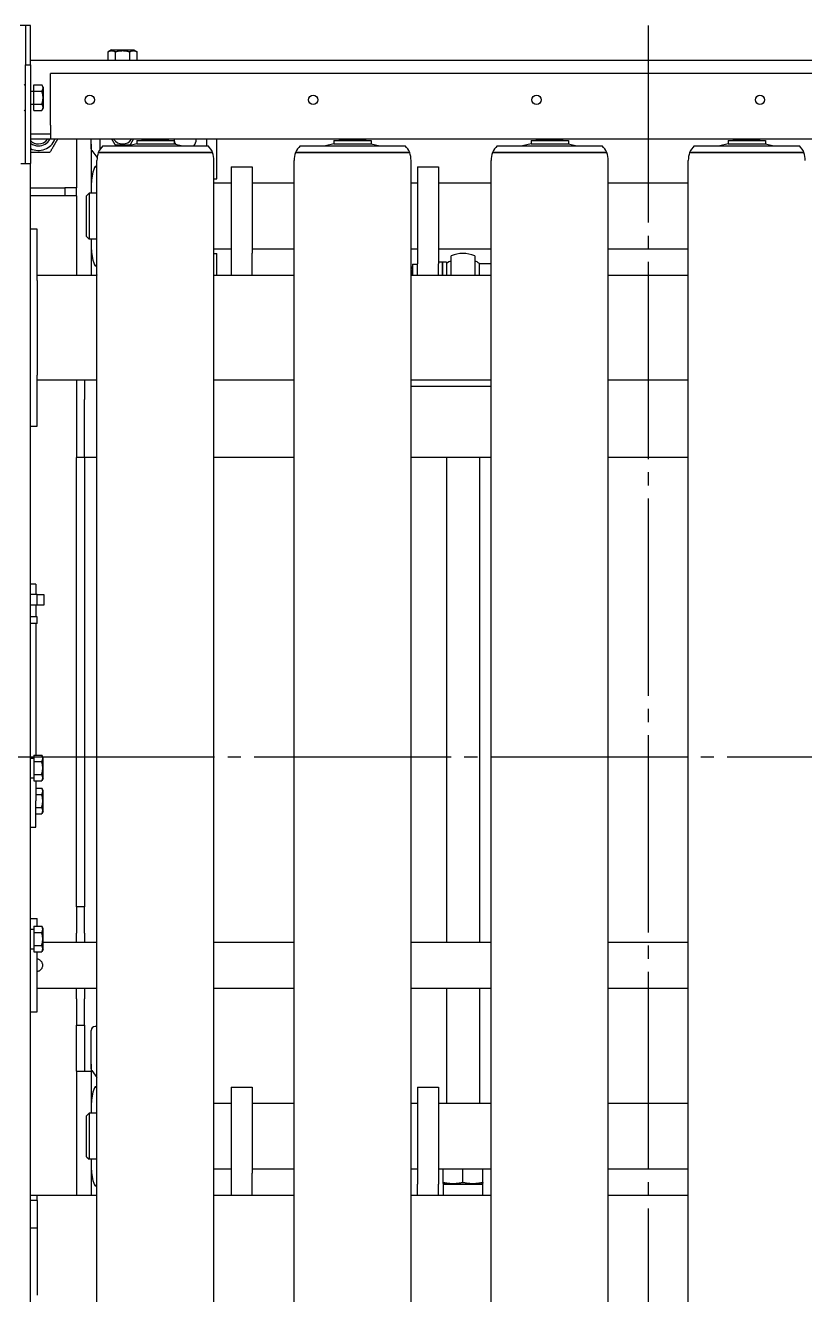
# Model space of a CAD drawing. Header units: millimetres. Extents: x -383313 to -161684, y -117025 to 99224.
# Drawn here: x -343063 to -342470, y -11043 to -10077 of the extents above; entities that cross this region are included whole.
import ezdxf

# ---------------------------------------------------------------- set-up
doc = ezdxf.new("R2010")
doc.units = ezdxf.units.MM
doc.header["$MEASUREMENT"] = 0
doc.linetypes.add('ESKD_shtrihpunktir', pattern=[18, 15, -1, 1, -1])
doc.layers.add('PV-55E8', color=7, linetype='Continuous')

# ---------------------------------------------------------------- blocks, each defined once
blk = doc.blocks.new('*U123')
at = {"color": 1, "linetype": 'ESKD_shtrihpunktir', "ltscale": 10}
for p, q in [((-734.5, 563.27), (-734.5, -636.73)), ((15.5, 6.62), (-1484.5, 6.62))]:
    blk.add_line(p, q, dxfattribs=at)
at = {"layer": 'PV-55E8', "color": 3}
for p, q in [((-1208.5, 563.27), (-1212.5, 563.27)), ((-1204.5, 563.27), (-1208.5, 563.27)), ((-1208.5, 563.27), (-1208.5, 533.27)), ((-1204.5, 533.27), (-1204.5, 563.27)), ((-1143, 544.62), (-1145.47, 543.2)), ((-1145.47, 536.62), (-1145.47, 543.2)), ((-1143, 544.62), (-1126, 544.62)), ((-1139.98, 536.62), (-1139.98, 543.2)), ((-1129.02, 536.62), (-1129.02, 543.2)), ((-1126, 544.62), (-1123.53, 543.2)), ((-1123.53, 536.62), (-1123.53, 543.2)), ((-1208.5, 533.27), (-1204.5, 533.27)), ((-1208.5, 458.27), (-1208.5, 533.27)), ((-264.5, 536.62), (-1204.5, 536.62)), ((-1204.5, 533.27), (-1204.5, 458.27)), ((-1189.5, 487.32), (-1189.5, 526.62)), ((-279.5, 526.62), (-1189.5, 526.62)), ((-1208.5, 517.27), (-1209.5, 518.27)), ((-1204.5, 513.27), (-1202, 513.27)), ((-1202, 513.18), (-1202, 518.08)), ((-1202, 518.08), (-1196.05, 518.08)), ((-1202, 503.36), (-1202, 513.18)), ((-1202, 513.18), (-1196.05, 513.18)), ((-1195, 516.27), (-1196.05, 518.08)), ((-1195, 516.27), (-1195, 500.27)), ((-1204.5, 503.27), (-1202, 503.27)), ((-1202, 498.45), (-1202, 503.36)), ((-1202, 503.36), (-1196.05, 503.36)), ((-1208.5, 499.27), (-1209.5, 498.27)), ((-1202, 498.45), (-1196.05, 498.45)), ((-1195, 500.27), (-1196.05, 498.45)), ((-1189.5, 487.32), (-1189.5, 476.62)), ((-1189.5, 480.62), (-1204.5, 480.62)), ((-1189.5, 476.62), (-1204.5, 476.62)), ((-279.5, 476.62), (-1189.5, 476.62)), ((-279.5, 476.62), (-1189.5, 476.62)), ((-1169.5, 476.62), (-1169.5, 439.62)), ((-1158.5, 473.02), (-1158.5, 476.62)), ((-1151.5, 469.17), (-1151.5, 476.62)), ((-1123.7, 475.62), (-1095.3, 475.62)), ((-1123.7, 475.62), (-1123.7, 473.12)), ((-1119, 476.62), (-1119.5, 476.12)), ((-1119.5, 476.12), (-1109.5, 476.12)), ((-1119.5, 475.62), (-1119.5, 476.12)), ((-1109.5, 476.12), (-1099.5, 476.12)), ((-1100, 476.62), (-1099.5, 476.12)), ((-1099.5, 475.62), (-1099.5, 476.12)), ((-1095.3, 475.62), (-1095.3, 473.12)), ((-1070.4, 471.62), (-1070.4, 476.62)), ((-1062.9, 446.62), (-1062.9, 476.62)), ((-973.7, 475.62), (-945.3, 475.62)), ((-973.7, 475.62), (-973.7, 473.12)), ((-969, 476.62), (-969.5, 476.12)), ((-969.5, 476.12), (-959.5, 476.12)), ((-969.5, 475.62), (-969.5, 476.12)), ((-959.5, 476.12), (-949.5, 476.12)), ((-950, 476.62), (-949.5, 476.12)), ((-949.5, 475.62), (-949.5, 476.12)), ((-945.3, 475.62), (-945.3, 473.12)), ((-823.7, 475.62), (-795.3, 475.62)), ((-823.7, 475.62), (-823.7, 473.12)), ((-819, 476.62), (-819.5, 476.12)), ((-819.5, 476.12), (-809.5, 476.12)), ((-819.5, 475.62), (-819.5, 476.12)), ((-809.5, 476.12), (-799.5, 476.12)), ((-800, 476.62), (-799.5, 476.12)), ((-799.5, 475.62), (-799.5, 476.12)), ((-795.3, 475.62), (-795.3, 473.12)), ((-673.7, 475.62), (-645.3, 475.62)), ((-673.7, 475.62), (-673.7, 473.12)), ((-669, 476.62), (-669.5, 476.12)), ((-669.5, 476.12), (-659.5, 476.12)), ((-669.5, 475.62), (-669.5, 476.12)), ((-659.5, 476.12), (-649.5, 476.12)), ((-650, 476.62), (-649.5, 476.12)), ((-649.5, 475.62), (-649.5, 476.12)), ((-645.3, 475.62), (-645.3, 473.12)), ((-1158.5, 473.02), (-1158.5, 441.63)), ((-1157.99, 468.08), (-1154.1, 462.97)), ((-1153, 466.62), (-1066, 466.62)), ((-1109.5, 466.62), (-1153, 466.62)), ((-1149.5, 471.62), (-1069.5, 471.62)), ((-1123.7, 473.12), (-1130.13, 471.62)), ((-1123.7, 473.12), (-1095.3, 473.12)), ((-1066, 466.62), (-1109.5, 466.62)), ((-1095.3, 473.12), (-1088.87, 471.62)), ((-1003, 466.62), (-916, 466.62)), ((-959.5, 466.62), (-1003, 466.62)), ((-999.5, 471.62), (-919.5, 471.62)), ((-973.7, 473.12), (-980.13, 471.62)), ((-973.7, 473.12), (-945.3, 473.12)), ((-916, 466.62), (-959.5, 466.62)), ((-945.3, 473.12), (-938.87, 471.62)), ((-853, 466.62), (-766, 466.62)), ((-809.5, 466.62), (-853, 466.62)), ((-849.5, 471.62), (-769.5, 471.62)), ((-823.7, 473.12), (-830.13, 471.62)), ((-823.7, 473.12), (-795.3, 473.12)), ((-766, 466.62), (-809.5, 466.62)), ((-795.3, 473.12), (-788.87, 471.62)), ((-703, 466.62), (-616, 466.62)), ((-659.5, 466.62), (-703, 466.62)), ((-699.5, 471.62), (-619.5, 471.62)), ((-673.7, 473.12), (-680.13, 471.62)), ((-673.7, 473.12), (-645.3, 473.12)), ((-616, 466.62), (-659.5, 466.62)), ((-645.3, 473.12), (-638.87, 471.62)), ((-1212, 458.27), (-1204.5, 458.27)), ((-1204.5, -531.73), (-1204.5, 458.27)), ((-1154, -460.38), (-1154, 460.38)), ((-1065, -460.38), (-1065, 460.38)), ((-1052, 455.62), (-1036, 455.62)), ((-1052, 455.62), (-1052, 390)), ((-1036, 455.62), (-1036, 390)), ((-1004, -460.38), (-1004, 460.38)), ((-915, -460.38), (-915, 460.38)), ((-910, 455.62), (-894, 455.62)), ((-910, 455.62), (-910, 381.76)), ((-894, 455.62), (-894, 381.76)), ((-854, -460.38), (-854, 460.38)), ((-765, -460.38), (-765, 460.38)), ((-704, -460.38), (-704, 460.38)), ((-1065, 446.62), (-1062.9, 446.62)), ((-1204.5, 439.62), (-1178.5, 439.62)), ((-1169.5, 439.62), (-1178.5, 439.62)), ((-1178.5, 439.62), (-1178.5, 433.62)), ((-1169.5, 433.62), (-1169.5, 439.62)), ((-1162, 433.62), (-1160, 435.62)), ((-1160, 435.62), (-1160, 400.62)), ((-1154, 435.62), (-1160, 435.62)), ((-1158.5, 441.63), (-1158.5, 435.62)), ((-1052, 443.12), (-1065, 443.12)), ((-1004, 443.12), (-1036, 443.12)), ((-910, 443.12), (-915, 443.12)), ((-854, 443.12), (-894, 443.12)), ((-704, 443.12), (-765, 443.12)), ((-1178.5, 433.62), (-1204.5, 433.62)), ((-1169.5, 433.62), (-1178.5, 433.62)), ((-1169.5, 433.62), (-1169.5, 373.27)), ((-1162, 402.62), (-1162, 433.62)), ((-1199.5, 408.27), (-1204.5, 408.27)), ((-1199.5, 373.27), (-1199.5, 408.27)), ((-1162, 402.62), (-1160, 400.62)), ((-1154, 400.62), (-1160, 400.62)), ((-1158.5, 400.62), (-1158.5, 394.61)), ((-1158.5, 394.61), (-1158.5, 373.27)), ((-1052, 393.12), (-1065, 393.12)), ((-1065, 389.62), (-1062.9, 389.62)), ((-1062.9, 373.27), (-1062.9, 389.62)), ((-1052, 390), (-1052, 373.27)), ((-1004, 393.12), (-1036, 393.12)), ((-1036, 373.27), (-1036, 390)), ((-910, 393.12), (-915, 393.12)), ((-854, 393.12), (-894, 393.12)), ((-884.5, 373.27), (-884.5, 388.04)), ((-866.5, 388.04), (-866.5, 373.27)), ((-704, 393.12), (-765, 393.12)), ((-914, 378.21), (-914.55, 379.71)), ((-914, 381.51), (-914, 373.27)), ((-914, 381.51), (-910, 381.51)), ((-910, 373.27), (-910, 381.76)), ((-891, 383.21), (-894, 383.21)), ((-894, 373.27), (-894, 381.76)), ((-891, 373.27), (-891, 383.21)), ((-888, 383.21), (-891, 383.21)), ((-891, 383.21), (-891, 373.27)), ((-888, 383.21), (-888, 373.27)), ((-863, 373.27), (-863, 382.17)), ((-863, 382.03), (-854, 382.03)), ((-1199.5, 373.27), (-1154, 373.27)), ((-1199.5, 369.27), (-1199.5, 373.27)), ((-1199.5, 369.27), (-1199.5, 297.27)), ((-1154.1, 373.27), (-1154.1, 373.27)), ((-1065, 373.27), (-1004, 373.27)), ((-915, 373.27), (-854, 373.27)), ((-863, 373.37), (-854, 373.37)), ((-765, 373.27), (-704, 373.27)), ((-1199.5, 293.27), (-1199.5, 297.27)), ((-1199.5, 258.27), (-1199.5, 293.27)), ((-1154, 293.27), (-1199.5, 293.27)), ((-1169.5, 293.27), (-1169.5, 234.62)), ((-1163.5, 293.27), (-1163.5, 278.62)), ((-1004, 293.27), (-1065, 293.27)), ((-854, 293.27), (-915, 293.27)), ((-704, 293.27), (-765, 293.27)), ((-854, 288.62), (-915, 288.62)), ((-1163.5, 234.62), (-1163.5, 278.62)), ((-1204.5, 258.27), (-1199.5, 258.27)), ((-1163.5, 234.62), (-1169.5, 234.62)), ((-1169.5, -107.38), (-1169.5, 234.62)), ((-1154, 234.62), (-1163.5, 234.62)), ((-1163.5, 234.62), (-1163.5, -107.38)), ((-1004, 234.62), (-1065, 234.62)), ((-854, 234.62), (-915, 234.62)), ((-888, 234.62), (-888, -134.23)), ((-863, 234.62), (-863, -134.23)), ((-704, 234.62), (-765, 234.62)), ((-1200.5, 138.27), (-1204.5, 138.27)), ((-1200.5, 138.27), (-1200.5, 130.27)), ((-1200.5, 130.27), (-1204.5, 130.27)), ((-1199.5, 130.27), (-1204.5, 130.27)), ((-1199.5, 130.27), (-1194.5, 130.27)), ((-1199.5, 122.27), (-1199.5, 130.27)), ((-1194.5, 130.27), (-1194.5, 122.27)), ((-1199.5, 122.27), (-1204.5, 122.27)), ((-1200.5, 122.27), (-1200.5, 113.27)), ((-1194.5, 122.27), (-1199.5, 122.27)), ((-1199.5, 113.27), (-1204.5, 113.27)), ((-1199.5, 108.27), (-1204.5, 108.27)), ((-1200.5, 108.27), (-1200.5, 8.08)), ((-1199.5, 108.27), (-1199.5, 113.27)), ((-1204.5, 5.77), (-1202, 5.77)), ((-1202, 8.08), (-1202, 3.18)), ((-1202, 8.08), (-1196.05, 8.08)), ((-1202, 3.18), (-1202, -6.64)), ((-1202, 3.18), (-1196.05, 3.18)), ((-1195, 6.27), (-1196.05, 8.08)), ((-1195, -9.73), (-1195, 6.27)), ((-1204.5, -9.23), (-1202, -9.23)), ((-1202, -6.64), (-1202, -11.55)), ((-1202, -6.64), (-1196.05, -6.64)), ((-1202, -11.55), (-1196.05, -11.55)), ((-1200.5, -11.55), (-1200.5, -26.73)), ((-1200.5, -16.92), (-1196.05, -16.92)), ((-1195, -9.73), (-1196.05, -11.55)), ((-1195, -18.73), (-1196.05, -16.92)), ((-1195, -34.73), (-1195, -18.73)), ((-1200.5, -21.82), (-1196.05, -21.82)), ((-1200.5, -46.73), (-1200.5, -26.73)), ((-1200.5, -31.64), (-1196.05, -31.64)), ((-1200.5, -36.55), (-1196.05, -36.55)), ((-1195, -34.73), (-1196.05, -36.55)), ((-1204.5, -46.73), (-1200.5, -46.73)), ((-1169.5, -107.38), (-1169.5, -127.38)), ((-1163.5, -107.38), (-1169.5, -107.38)), ((-1163.5, -127.38), (-1163.5, -107.38)), ((-1204.5, -116.23), (-1199.65, -116.23)), ((-1204.5, -124.23), (-1202, -124.23)), ((-1202, -121.92), (-1202, -126.82)), ((-1202, -121.92), (-1196.05, -121.92)), ((-1199.65, -121.92), (-1199.65, -116.23)), ((-1195, -123.73), (-1196.05, -121.92)), ((-1195, -139.73), (-1195, -123.73)), ((-1202, -126.82), (-1202, -136.64)), ((-1202, -126.82), (-1196.05, -126.82)), ((-1195, -134.23), (-1154, -134.23)), ((-1169.5, -134.23), (-1169.5, -127.38)), ((-1163.5, -127.38), (-1163.5, -134.23)), ((-1065, -134.23), (-1004, -134.23)), ((-915, -134.23), (-854, -134.23)), ((-765, -134.23), (-704, -134.23)), ((-1204.5, -139.23), (-1202, -139.23)), ((-1202, -136.64), (-1202, -141.55)), ((-1202, -136.64), (-1196.05, -136.64)), ((-1202, -141.55), (-1196.05, -141.55)), ((-1199.65, -151.73), (-1199.65, -141.55)), ((-1195, -139.73), (-1196.05, -141.55)), ((-1199.65, -187.23), (-1199.65, -151.73)), ((-1199.65, -169.23), (-1154, -169.23)), ((-1169.5, -177.38), (-1169.5, -169.23)), ((-1163.5, -169.23), (-1163.5, -177.38)), ((-1065, -169.23), (-1004, -169.23)), ((-915, -169.23), (-854, -169.23)), ((-888, -169.23), (-888, -256.88)), ((-863, -169.23), (-863, -256.88)), ((-765, -169.23), (-704, -169.23)), ((-1169.5, -177.38), (-1169.5, -197.38)), ((-1163.5, -197.38), (-1163.5, -177.38)), ((-1204.5, -187.23), (-1199.65, -187.23)), ((-1169.5, -232.38), (-1169.5, -197.38)), ((-1169.5, -197.38), (-1163.5, -197.38)), ((-1163.5, -197.38), (-1163.5, -232.38)), ((-1158.5, -226.98), (-1158.5, -201.38)), ((-1154, -198.38), (-1155.5, -198.38)), ((-1158.5, -226.98), (-1158.5, -258.37)), ((-1169.5, -232.38), (-1158.5, -232.38)), ((-1169.5, -232.38), (-1169.5, -326.73)), ((-1157.99, -231.92), (-1154.1, -237.03)), ((-1052, -244.38), (-1036, -244.38)), ((-1052, -244.38), (-1052, -310)), ((-1036, -244.38), (-1036, -310)), ((-910, -244.38), (-894, -244.38)), ((-910, -244.38), (-910, -318.24)), ((-894, -244.38), (-894, -318.24)), ((-1158.5, -258.37), (-1158.5, -264.38)), ((-1052, -256.88), (-1065, -256.88)), ((-1004, -256.88), (-1036, -256.88)), ((-910, -256.88), (-915, -256.88)), ((-854, -256.88), (-894, -256.88)), ((-704, -256.88), (-765, -256.88)), ((-1162, -266.38), (-1160, -264.38)), ((-1162, -297.38), (-1162, -266.38)), ((-1160, -264.38), (-1160, -299.38)), ((-1154, -264.38), (-1160, -264.38)), ((-1162, -297.38), (-1160, -299.38)), ((-1154, -299.38), (-1160, -299.38)), ((-1158.5, -299.38), (-1158.5, -305.39)), ((-1158.5, -305.39), (-1158.5, -326.73)), ((-1052, -306.88), (-1065, -306.88)), ((-1004, -306.88), (-1036, -306.88)), ((-910, -306.88), (-915, -306.88)), ((-854, -306.88), (-894, -306.88)), ((-890.5, -316.9), (-890.5, -306.88)), ((-875.5, -316.9), (-875.5, -306.88)), ((-860.5, -316.9), (-860.5, -306.88)), ((-704, -306.88), (-765, -306.88)), ((-1052, -310), (-1052, -326.73)), ((-1036, -326.73), (-1036, -310)), ((-910, -326.73), (-910, -318.24)), ((-894, -326.73), (-894, -318.24)), ((-889, -318.29), (-890.5, -317.74)), ((-890.5, -318.29), (-860.5, -318.29)), ((-890.5, -318.29), (-890.5, -326.73)), ((-862, -318.29), (-860.5, -317.74)), ((-860.5, -326.73), (-860.5, -318.29)), ((-1204.5, -326.73), (-1199.5, -326.73)), ((-1199.5, -326.73), (-1154, -326.73)), ((-1199.5, -330.73), (-1199.5, -326.73)), ((-1154.1, -326.73), (-1154.1, -326.73)), ((-1065, -326.73), (-1004, -326.73)), ((-915, -326.73), (-854, -326.73)), ((-765, -326.73), (-704, -326.73)), ((-1199.5, -330.73), (-1204.5, -330.73)), ((-1199.5, -330.73), (-1199.5, -402.73)), ((-1199.5, -351.73), (-1204.5, -351.73))]:
    blk.add_line(p, q, dxfattribs=at)
for centre in [(-1159.5, 506.62), (-989.5, 506.62), (-819.5, 506.62), (-649.5, 506.62)]:
    blk.add_circle(centre, 3.5, dxfattribs=at)
for centre, radius, start, end in [((-1198.5, 481.62), 13.5, 243.6122, 338.26154), ((-1198.5, 481.62), 8.5, 225.09913, 270), ((-1198.5, 481.62), 10, 233.1301, 270), ((-1198.5, 481.62), 10, 270, 330), ((-1198.5, 481.62), 8.5, 270, 323.96812), ((-1134.5, 481.62), 8.5, 216.03188, 323.96812), ((-1086.9, 477.12), 8.5, 183.37229, 209.92319), ((-1086.9, 477.12), 8.5, 319.67978, 356.62771), ((-1134, 460.38), 20, 161.80513, 180), ((-1135.06, 457.79), 20, 136.2314, 153.78456), ((-1134.5, 479.62), 8.5, 241.92751, 250.25008), ((-1134.5, 479.62), 8.5, 289.74992, 298.07249), ((-1083.94, 457.79), 20, 26.21544, 43.7686), ((-1085, 460.38), 20, 0, 18.19487), ((-984, 460.38), 20, 161.80513, 180), ((-985.06, 457.79), 20, 136.2314, 153.78456), ((-933.94, 457.79), 20, 26.21544, 43.7686), ((-935, 460.38), 20, 0, 18.19487), ((-834, 460.38), 20, 161.80513, 180), ((-835.06, 457.79), 20, 136.2314, 153.78456), ((-783.94, 457.79), 20, 26.21544, 43.7686), ((-785, 460.38), 20, 0, 18.19487), ((-684, 460.38), 20, 161.80513, 180), ((-685.06, 457.79), 20, 136.2314, 153.78456), ((-633.94, 457.79), 20, 26.21544, 43.7686), ((-635, 460.38), 20, 0, 18.19487), ((-875.5, 364.71), 25, 68.8998, 111.1002), ((-875.5, 364.71), 21.47, 114.7794, 125.59971), ((-875.5, 364.71), 21.47, 54.40029, 65.2206), ((-1155.5, -201.38), 3, 90, 180)]:
    blk.add_arc(centre, radius, start, end, dxfattribs=at)
at = {"layer": 'PV-55E8', "color": 3, "extrusion": (0, 0, -1)}
for centre, major_axis, start_param, end_param in [((-1157.9, 473.02), (0, 5), 3.297746, 4.712389), ((-1154.95, 418.12), (0, 45.4), 0.156154, 0.198661), ((-1154.95, 418.12), (0, 45.4), 2.966694, 2.985439), ((-1157.9, -226.98), (0, 5), 3.297746, 4.712389), ((-1154.95, -281.88), (0, 45.4), 0.156154, 0.174899), ((-1154.95, -281.88), (0, 45.4), 2.966694, 2.985439)]:
    blk.add_ellipse(centre, major_axis=major_axis, ratio=0.12, start_param=start_param, end_param=end_param, dxfattribs=at)
at = {"layer": 'PV-55E8', "color": 3}
for centre, start_param, end_param in [((-1154.95, 418.12), 2.931046, 4.041178), ((-1154.95, 418.12), 5.3836, 6.493732), ((-1154.95, -281.88), 2.931046, 4.041178), ((-1154.95, -281.88), 5.3836, 6.493732)]:
    blk.add_ellipse(centre, major_axis=(0, -37.8), ratio=0.12, start_param=start_param, end_param=end_param, dxfattribs=at)
for points, weights in [([(-1145.47, 543.2), (-1142.73, 544.78), (-1139.98, 543.2)], [1.29573137036, 1.49618171095, 1.29573137036]), ([(-1139.98, 543.2), (-1134.5, 544.78), (-1129.02, 543.2)], [1.29573137036, 1.49618171095, 1.29573137036]), ([(-1129.02, 543.2), (-1126.27, 544.78), (-1123.53, 543.2)], [1.29573137036, 1.49618171095, 1.29573137036]), ([(-1196.05, 518.08), (-1194.63, 515.63), (-1196.05, 513.18)], [1.22364575665, 1.41294441399, 1.22364575665]), ([(-1196.05, 513.18), (-1194.63, 508.27), (-1196.05, 503.36)], [1.22364575665, 1.41294441399, 1.22364575665]), ([(-1196.05, 503.36), (-1194.63, 500.91), (-1196.05, 498.45)], [1.22364575665, 1.41294441399, 1.22364575665]), ([(-1184.07, 476.62), (-1186.77, 471.94), (-1189.84, 466.62)], [1.62742913428, 1.68432161612, 1.52444471331]), ([(-1139.98, 472.12), (-1141.38, 474.53), (-1142.58, 476.62)], [1.29573137036, 1.39027481957, 1.39563444637]), ([(-1126.42, 476.62), (-1127.62, 474.53), (-1129.02, 472.12)], [1.39563444637, 1.39027481957, 1.29573137036]), ([(-1189.84, 466.62), (-1197.42, 466.62), (-1204.5, 466.62)], [1.52444471331, 1.72711052247, 1.58144906966]), ([(-1129.02, 472.12), (-1134.5, 472.12), (-1139.98, 472.12)], [1.29573137036, 1.49618171095, 1.29573137036]), ([(-914.55, 379.71), (-914.55, 379.71), (-915, 379.71)], [1.64236092225, 1.64236092225, 1.57679376875]), ([(-915, 377.62), (-914.64, 375.36), (-914.56, 373.27)], [1.57679376875, 1.62904135635, 1.63965513397]), ([(-1196.05, 3.18), (-1194.63, 5.63), (-1196.05, 8.08)], [1.22364575665, 1.41294441399, 1.22364575665]), ([(-1196.05, -6.64), (-1194.63, -1.73), (-1196.05, 3.18)], [1.22364575665, 1.41294441399, 1.22364575665]), ([(-1196.05, -11.55), (-1194.63, -9.09), (-1196.05, -6.64)], [1.22364575665, 1.41294441399, 1.22364575665]), ([(-1196.05, -21.82), (-1194.63, -19.37), (-1196.05, -16.92)], [1.22364575665, 1.41294441399, 1.22364575665]), ([(-1196.05, -31.64), (-1194.63, -26.73), (-1196.05, -21.82)], [1.22364575665, 1.41294441399, 1.22364575665]), ([(-1196.05, -36.55), (-1194.63, -34.09), (-1196.05, -31.64)], [1.22364575665, 1.41294441399, 1.22364575665]), ([(-1196.05, -126.82), (-1194.63, -124.37), (-1196.05, -121.92)], [1.22364575665, 1.41294441399, 1.22364575665]), ([(-1196.05, -136.64), (-1194.63, -131.73), (-1196.05, -126.82)], [1.22364575665, 1.41294441399, 1.22364575665]), ([(-1196.05, -141.55), (-1194.63, -139.09), (-1196.05, -136.64)], [1.22364575665, 1.41294441399, 1.22364575665]), ([(-890.5, -316.9), (-883, -318.47), (-875.5, -316.9)], [1.52444471331, 1.76027713119, 1.52444471331]), ([(-890.5, -317.74), (-890.5, -317.74), (-890.5, -316.9)], [1.64236092225, 1.64236092225, 1.52444471331]), ([(-875.5, -316.9), (-868, -318.47), (-860.5, -316.9)], [1.52444471331, 1.76027713119, 1.52444471331]), ([(-860.5, -316.9), (-860.5, -317.74), (-860.5, -317.74)], [1.52444471331, 1.64236092225, 1.64236092225])]:
    blk.add_rational_spline(points, weights, degree=2, dxfattribs=at)
blk.add_open_spline([(-1199.65, -146.8), (-1199.6, -146.81), (-1199.55, -146.81), (-1199.18, -146.89), (-1198.86, -146.99), (-1198.24, -147.24), (-1197.95, -147.4), (-1197.41, -147.77), (-1197.16, -147.97), (-1196.71, -148.42), (-1196.51, -148.67), (-1196.14, -149.21), (-1195.98, -149.5), (-1195.72, -150.12), (-1195.63, -150.44), (-1195.5, -151.09), (-1195.47, -151.41), (-1195.47, -152.05), (-1195.5, -152.37), (-1195.63, -153.02), (-1195.72, -153.34), (-1195.98, -153.96), (-1196.14, -154.25), (-1196.51, -154.8), (-1196.71, -155.04), (-1197.16, -155.49), (-1197.41, -155.69), (-1197.95, -156.06), (-1198.24, -156.22), (-1198.86, -156.48), (-1199.18, -156.57), (-1199.55, -156.65), (-1199.6, -156.65), (-1199.65, -156.66)], degree=3, knots=[0.805613, 0.805613, 0.805613, 0.805613, 0.947553, 0.947553, 1.895106, 1.895106, 2.84266, 2.84266, 3.790213, 3.790213, 4.737536, 4.737536, 5.684859, 5.684859, 6.632182, 6.632182, 7.579504, 7.579504, 8.526827, 8.526827, 9.47415, 9.47415, 10.421473, 10.421473, 11.368796, 11.368796, 12.316349, 12.316349, 13.263902, 13.263902, 14.211456, 14.211456, 14.353395, 14.353395, 14.353395, 14.353395], dxfattribs=at)

msp = doc.modelspace()

# ---------------------------------------------------------------- block references
msp.add_blockref('*U123', (-341854.51332, -10640.22165))

doc.saveas('drawing.dxf')
